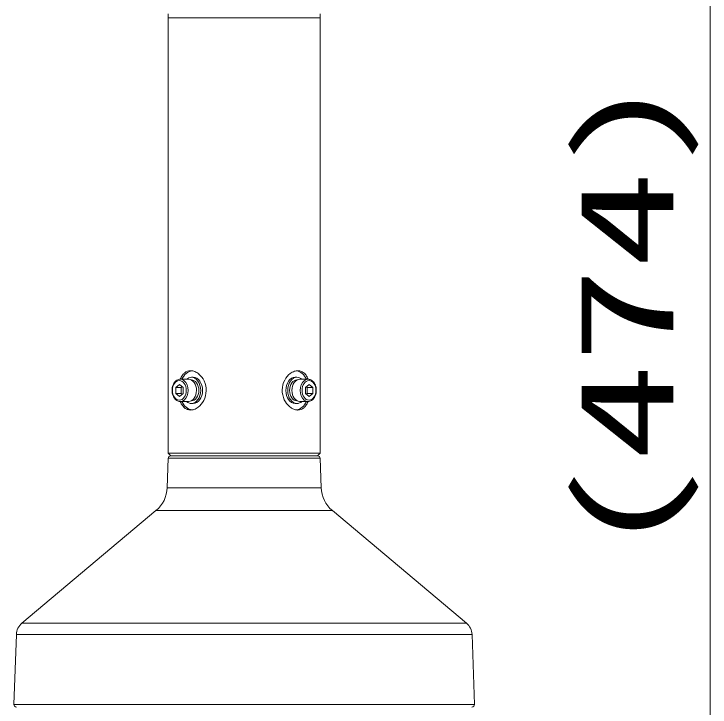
# Model space of a CAD drawing. Units: millimetres on the paper. Extents: x -62 to 64, y -59 to 59.
# Drawn here: x -28 to -10.27, y 19.86 to 37.51 of the extents above; entities that cross this region are included whole.
import ezdxf
from ezdxf.enums import TextEntityAlignment as Align

# ---------------------------------------------------------------- set-up
doc = ezdxf.new("R2010")
doc.units = ezdxf.units.MM
doc.layers.add('0-2_SUNPO', color=7, linetype='Continuous', lineweight=9)
doc.layers.add('0-4_GAIKEI', color=4, linetype='Continuous', lineweight=9)
doc.styles.add('ＭＳ ゴシック', font='')
doc.styles.get('ＭＳ ゴシック').set_extended_font_data('MS Gothic')

msp = doc.modelspace()

# ---------------------------------------------------------------- linework, layer by layer
at = {"layer": '0-2_SUNPO'}
msp.add_line((-10.267, 41.7), (-10.267, 15.187), dxfattribs=at)
at = {"layer": '0-4_GAIKEI', "color": 7}
for p, q in [((-24.065, 37.413), (-24.065, 26.327)), ((-20.197, 37.413), (-20.197, 26.327)), ((-24.065, 26.327), (-23.997, 26.259)), ((-20.197, 26.327), (-20.264, 26.259)), ((-24.066, 26.195), (-24.092, 25.447)), ((-20.195, 26.195), (-20.169, 25.447)), ((-24.378, 24.862), (-27.79, 21.999)), ((-19.884, 24.862), (-16.472, 21.999)), ((-27.932, 21.707), (-27.995, 19.926)), ((-16.329, 21.707), (-16.267, 19.926))]:
    msp.add_line(p, q, dxfattribs=at)
at = {"layer": '0-4_GAIKEI'}
for p, q in [((-24.065, 37.413), (-20.197, 37.413)), ((-23.758, 28.209), (-23.546, 28.209)), ((-23.478, 28.192), (-23.475, 28.192)), ((-23.475, 28.259), (-23.428, 28.259)), ((-20.787, 28.259), (-20.834, 28.259)), ((-20.784, 28.192), (-20.787, 28.192)), ((-20.504, 28.209), (-20.716, 28.209)), ((-23.711, 28.022), (-23.734, 28.002)), ((-23.968, 27.925), (-23.968, 27.929)), ((-20.551, 27.829), (-20.527, 27.848)), ((-20.293, 27.925), (-20.293, 27.922)), ((-23.478, 27.659), (-23.475, 27.659)), ((-20.784, 27.659), (-20.787, 27.659)), ((-23.758, 27.642), (-23.546, 27.642)), ((-23.475, 27.592), (-23.428, 27.592)), ((-20.787, 27.592), (-20.834, 27.592)), ((-20.504, 27.642), (-20.716, 27.642)), ((-20.198, 26.326), (-24.064, 26.326)), ((-20.262, 26.259), (-24, 26.259)), ((-20.195, 26.195), (-24.066, 26.195)), ((-20.169, 25.447), (-24.092, 25.447)), ((-19.884, 24.862), (-24.378, 24.862)), ((-16.472, 21.999), (-27.79, 21.999)), ((-16.329, 21.707), (-27.932, 21.707)), ((-16.267, 19.926), (-27.995, 19.926))]:
    msp.add_line(p, q, dxfattribs=at)
for points in [[(-23.782, 28.079), (-23.876, 28.002), (-23.876, 27.848), (-23.782, 27.771), (-23.687, 27.848), (-23.687, 28.002)], [(-20.48, 28.079), (-20.574, 28.002), (-20.574, 27.848), (-20.48, 27.771), (-20.386, 27.848), (-20.386, 28.002)]]:
    msp.add_lwpolyline(points, close=True, dxfattribs=at)
for points in [[(-20.386, 28.002), (-20.527, 28.002), (-20.551, 28.022)], [(-23.876, 28.002), (-23.734, 28.002), (-23.734, 27.848)], [(-23.876, 27.848), (-23.734, 27.848), (-23.711, 27.829)], [(-20.386, 27.848), (-20.527, 27.848), (-20.527, 28.002)]]:
    msp.add_lwpolyline(points, dxfattribs=at)
at = {"layer": '0-4_GAIKEI', "color": 7}
for centre, radius, start, end in [((-26.066, 37.413), 2.001, 0, 2.8624), ((-18.196, 37.413), 2.001, 177.1376, 180), ((-24, 26.192), 0.0667, 90, 178), ((-20.262, 26.192), 0.0667, 2, 90), ((-24.892, 25.475), 0.8, 310, 358), ((-19.37, 25.475), 0.8, 182, 230), ((-27.533, 21.693), 0.4, 130, 178), ((-16.729, 21.693), 0.4, 2, 50), ((-27.93, 19.924), 0.0647, 178, 270), ((-16.332, 19.924), 0.0647, 270, 2)]:
    msp.add_arc(centre, radius, start, end, dxfattribs=at)
at = {"layer": '0-4_GAIKEI'}
for centre, radius, start, end in [((-23.456, 28.136), 0.304, 128.902, 144.8377), ((-23.499, 28.191), 0.234, 89.8111, 129.0605), ((-23.499, 28.172), 0.254, 87.1826, 89.9958), ((-23.503, 28.132), 0.294, 67.817, 86.723), ((-23.541, 28.039), 0.395, 50.5309, 67.7591), ((-20.731, 28.058), 0.373, 108.5545, 127.3817), ((-20.762, 28.147), 0.278, 90.3103, 108.514), ((-20.762, 28.193), 0.233, 67.9201, 90.2469), ((-20.772, 28.175), 0.253, 44.1433, 67.4242), ((-23.757, 28.041), 0.168, 90.4431, 121.3803), ((-23.297, 28.035), 0.493, 152.1277, 159.399), ((-23.379, 28.079), 0.4, 144.5177, 152.2192), ((-23.62, 27.946), 0.516, 25.1337, 50.3548), ((-20.651, 27.953), 0.505, 127.4337, 152.6937), ((-20.849, 28.1), 0.361, 27.3591, 44.067), ((-20.979, 28.029), 0.509, 20.7123, 27.7596), ((-20.504, 28.05), 0.159, 85.5955, 90.0017), ((-20.506, 28.04), 0.169, 58.4265, 85.2356), ((-23.602, 27.927), 0.366, 157.9838, 179.7303), ((-23.681, 27.959), 0.281, 139.4661, 157.928), ((-23.734, 28.003), 0.212, 121.3308, 139.2674), ((-23.657, 27.925), 0.558, 332.3262, 25.443), ((-20.605, 27.925), 0.558, 152.3262, 205.443), ((-20.529, 28.002), 0.213, 40.3965, 58.4201), ((-20.582, 27.958), 0.283, 21.6797, 40.1992), ((-20.661, 27.927), 0.367, 359.7692, 21.6323), ((-23.601, 27.924), 0.367, 179.7692, 201.6323), ((-20.66, 27.924), 0.366, 337.9838, 359.7303), ((-23.679, 27.893), 0.283, 201.6797, 220.1992), ((-23.733, 27.848), 0.213, 220.3965, 238.4201), ((-23.756, 27.811), 0.169, 238.4265, 265.2355), ((-23.611, 27.898), 0.505, 307.4337, 332.6937), ((-20.642, 27.905), 0.516, 205.1337, 230.3548), ((-20.505, 27.81), 0.168, 270.4431, 301.3803), ((-20.528, 27.848), 0.212, 301.3308, 319.2674), ((-20.581, 27.892), 0.281, 319.4661, 337.928), ((-23.758, 27.8), 0.159, 265.5955, 270.0017), ((-23.283, 27.822), 0.509, 200.7123, 207.7595), ((-23.412, 27.751), 0.361, 207.3591, 224.067), ((-23.49, 27.676), 0.253, 224.1433, 247.4242), ((-23.53, 27.793), 0.373, 288.5545, 307.3817), ((-20.72, 27.812), 0.395, 230.5309, 247.7591), ((-20.806, 27.714), 0.304, 308.902, 324.8377), ((-20.883, 27.771), 0.4, 324.5177, 332.2192), ((-20.965, 27.815), 0.493, 332.1277, 339.399), ((-23.5, 27.658), 0.233, 247.9201, 270.2469), ((-23.5, 27.703), 0.278, 270.3103, 288.514), ((-20.759, 27.719), 0.294, 247.817, 266.723), ((-20.763, 27.679), 0.254, 267.1826, 269.9958), ((-20.762, 27.659), 0.234, 269.8111, 309.0605)]:
    msp.add_arc(centre, radius, start, end, dxfattribs=at)
for centre, major_axis, start_param, end_param in [((-23.428, 27.925), (0, 0.5), 0.099525, 0.968342), ((-20.834, 27.925), (0, -0.5), 2.173251, 3.042067), ((-23.758, 27.925), (0, 0.283), 3.141629, 6.283222), ((-23.475, 27.925), (0, -0.334), 3.141593, 3.696404), ((-23.546, 27.925), (0, -0.283), 1.570796, 3.141593), ((-23.475, 27.925), (0, -0.334), 1.570796, 3.141593), ((-23.475, 27.925), (0, -0.267), 1.570796, 3.141593), ((-23.428, 27.925), (0, -0.334), 1.570796, 3.141593), ((-20.834, 27.925), (0, 0.334), 6.283185, 7.853982), ((-20.787, 27.925), (0, 0.334), 6.283185, 7.853982), ((-20.787, 27.925), (0, 0.267), 6.283185, 7.853982), ((-20.716, 27.925), (0, 0.283), 0, 1.570796), ((-20.787, 27.925), (0, 0.334), 5.728374, 6.283185), ((-20.504, 27.925), (0, -0.283), 3.141629, 6.283222), ((-23.546, 27.925), (0, 0.283), 3.141593, 4.712389), ((-23.475, 27.925), (0, 0.334), 3.141593, 4.712389), ((-23.475, 27.925), (0, 0.267), 3.141593, 4.712389), ((-23.428, 27.925), (0, 0.334), 3.141593, 4.712389), ((-20.834, 27.925), (0, -0.334), 4.712389, 6.283185), ((-20.787, 27.925), (0, -0.334), 4.712389, 6.283185), ((-20.787, 27.925), (0, -0.267), 4.712389, 6.283185), ((-20.716, 27.925), (0, -0.283), 4.712389, 6.283185), ((-23.428, 27.925), (0, 0.5), 2.173251, 3.042067), ((-23.475, 27.925), (0, 0.334), 2.586781, 3.141593), ((-20.834, 27.925), (0, -0.5), 0.099525, 0.968342), ((-20.787, 27.925), (0, -0.334), 6.283185, 6.837996)]:
    msp.add_ellipse(centre, major_axis=major_axis, ratio=0.707107, start_param=start_param, end_param=end_param, dxfattribs=at)
for centre, major_axis in [((-23.782, 27.925), (0, 0.25)), ((-20.48, 27.925), (0, -0.25))]:
    msp.add_ellipse(centre, major_axis=major_axis, ratio=0.707107, dxfattribs=at)

# ---------------------------------------------------------------- texts
at = {"layer": '0-2_SUNPO', "style": 'ＭＳ ゴシック', "width": 1.5}
msp.add_text('(474)', height=2.405, rotation=90, dxfattribs=at).set_placement((-10.483, 23.695), align=Align.BOTTOM_LEFT)

doc.saveas('drawing.dxf')
